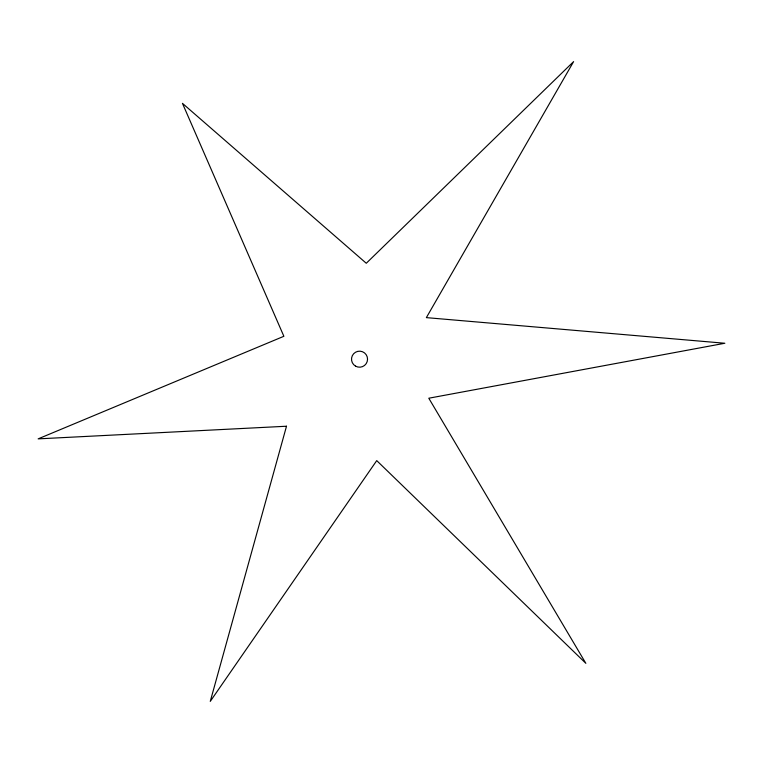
<?xml version="1.0" encoding="UTF-8"?>
<svg xmlns="http://www.w3.org/2000/svg" width="763" height="763" viewBox="0 0 763 763"><rect width="100%" height="100%" fill="white"/><g stroke="black" fill="none" stroke-linecap="round" stroke-linejoin="round"><path stroke-width="1.14" d="M286.506 426.231L210.264 701.388L376.731 460.614L585.85 663.333L428.787 398.219L724.85 343.255L426.364 317.627L573.604 61.612L366.278 263.264L182.443 103.339L283.874 336.292L38.15 438.868L286.506 426.231M355.529 366.126A8.011 8.011 0 0 0 367.547 359.182A8.011 8.011 0 0 0 355.529 352.239A8.011 8.011 0 0 0 355.529 366.126"/></g></svg>
